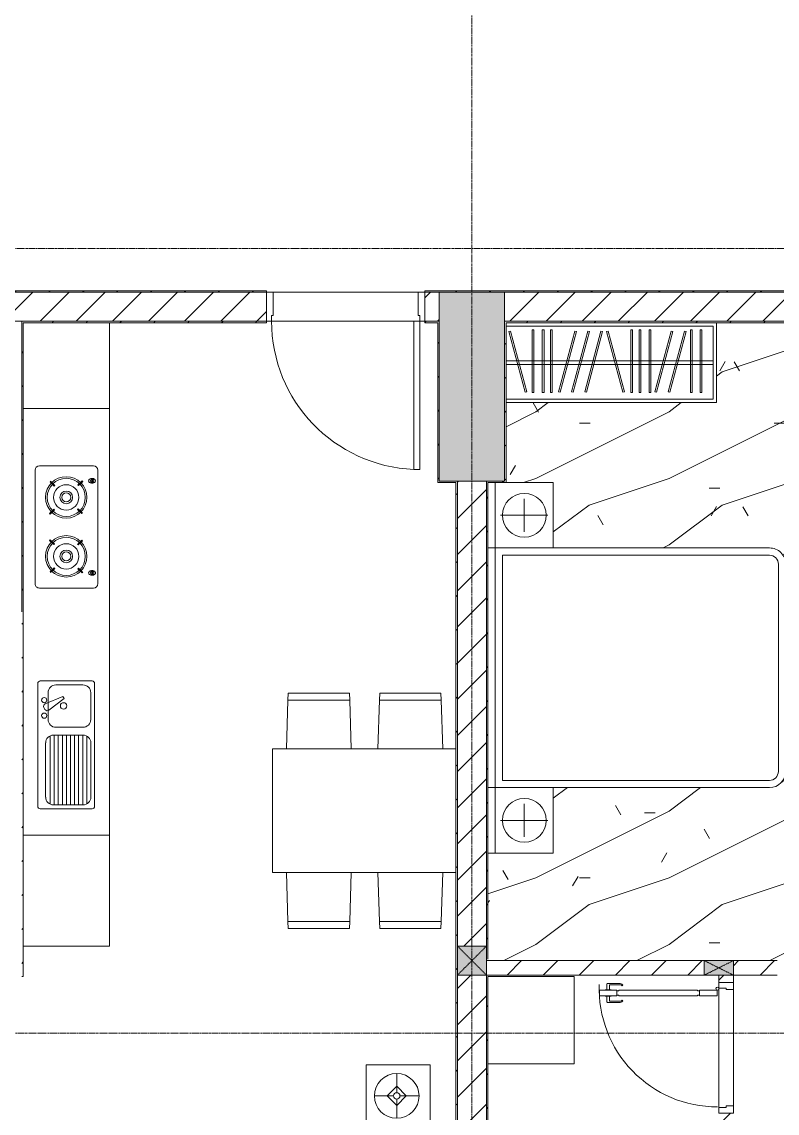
# Model space of a CAD drawing. Header units: millimetres. Extents: x 5357 to 259384, y -16348 to 109893.
# Drawn here: x 57853 to 63055, y 27887 to 35397 of the extents above; entities that cross this region are included whole.
import ezdxf

# ---------------------------------------------------------------- set-up
doc = ezdxf.new("R2010")
doc.units = ezdxf.units.MM
doc.linetypes.add('Dash', pattern=[6, 3, -3])
doc.linetypes.add('Grid Line', pattern=[22.225, 12.7, -3.175, 3.175, -3.175])
for name, color, linetype, lineweight in [('0-1', 7, 'Continuous', 5), ('A-DETL-GENF', 92, 'Continuous', 9), ('A-DETL-GENF-1', 53, 'Continuous', 9), ('A-DOOR', 31, 'Continuous', 9), ('A-DOOR-1', 254, 'Continuous', 9), ('A-DOOR-2', 53, 'Continuous', 9), ('A-DOOR-FRAM', 31, 'Continuous', 9), ('A-FLOR-1', 53, 'Continuous', 9), ('A-FLOR-PATT-1', 10, 'Continuous', 9), ('A-WALL', 113, 'Continuous', 9), ('A-WALL-1', 9, 'Continuous', 18), ('A-WALL-2', 53, 'Continuous', 9), ('A-WALL-3', 113, 'Continuous', 18), ('A-WALL-PATT', 111, 'Continuous', 9), ('A-WALL-PATT-1', 10, 'Continuous', 9), ('A-WALL-PATT-2', 53, 'Continuous', 9), ('G-IMPT-1', 254, 'Continuous', 9), ('I-FURN', 30, 'Continuous', 9), ('I-FURN-1', 254, 'Continuous', 9), ('I-WALL-1', 9, 'Continuous', 18), ('I-WALL-3', 2, 'Continuous', 18), ('S-COLS', 52, 'Continuous', 9), ('S-COLS-1', 253, 'Continuous', 5), ('S-COLS-2', 9, 'Continuous', 18), ('S-COLS-3', 53, 'Continuous', 9), ('S-COLS-4', 254, 'Continuous', 9), ('S-COLS-5', 52, 'Continuous', 18), ('S-COLS-6', 52, 'Dash', 9), ('S-COLS-HDLN', 52, 'Dash', 9), ('S-COLS-HDLN-1', 53, 'Dash', 9), ('S-GRID-1', 1, 'Grid Line', 9)]:
    doc.layers.add(name, color=color, linetype=linetype, lineweight=lineweight)
pattern_1 = [(45, (0, 0), (-124.4508, 124.4508), [])]
pattern_2 = [(45, (0, 0), (-116.67262, 116.67262), [])]

# ---------------------------------------------------------------- blocks, each defined once
blk = doc.blocks.new('NCV_TKTC_KET CAU_rvt-1-TKCS_MB CẢNH QUAN CÂY XANH')
at = {"layer": 'S-COLS-1'}
blk.add_hatch(color=256, dxfattribs=at).paths.add_polyline_path([(61037.1, 32236.9), (61177.6, 32236.9), (61177.6, 33536.9), (60727.6, 33536.9), (60727.6, 32236.9)])
at = {"layer": 'S-COLS-2'}
for p, q in [((61177.6, 33536.9), (60727.6, 33536.9)), ((60727.6, 33536.9), (60727.6, 32236.9)), ((61177.6, 32236.9), (61177.6, 33536.9)), ((60727.6, 32236.9), (61177.6, 32236.9))]:
    blk.add_line(p, q, dxfattribs=at)
blk = doc.blocks.new('GIUONG NGU-2TAB-1600x2000 - GIUONG NGU-2TAB-1600x2000-842839-TKCS_MB CẢNH QUAN CÂY XANH')
at = {"layer": 'I-FURN-1'}
for p, q in [((8.5, 0), (8.5, -50)), ((458.5, -50), (458.5, 0)), ((458.5, 0), (458.5, -50)), ((2108.2, -50), (2108.2, 0)), ((458.5, -50), (8.5, -50)), ((8.5, -50), (8.5, -450.3)), ((8.5, -50), (458.5, -50)), ((458.5, -50), (8.5, -50)), ((8.5, -50), (8.5, -450.3)), ((458.5, -450.3), (458.5, -50)), ((2108.2, -50), (458.5, -50)), ((458.5, -50), (458.5, -1938.9)), ((458.5, -50), (2108.2, -50)), ((458.5, -1938.9), (458.5, -50)), ((458.5, -450.3), (458.5, -50)), ((458.5, -50), (2108.2, -50)), ((2108.2, 0), (2108.2, -50)), ((2558.2, -50), (2108.2, -50)), ((2108.2, -50), (2108.2, -450.3)), ((2108.2, -1938.9), (2108.2, -50)), ((2108.2, -50), (2558.2, -50)), ((2108.2, -50), (2558.2, -50)), ((2108.2, -450.3), (2108.2, -50)), ((2108.2, -50), (2108.2, -1938.9)), ((2558.2, -50), (2558.2, 0)), ((2558.2, -450.3), (2558.2, -50)), ((2558.2, -50), (2558.2, -450.3)), ((233.5, -86.8), (233.5, -413.5)), ((508.5, -100), (2058.2, -100)), ((508.5, -1938.9), (508.5, -100)), ((2058.2, -100), (2058.2, -1938.9)), ((2333.2, -86.8), (2333.2, -413.5)), ((120.2, -250.2), (346.8, -250.2)), ((2446.5, -250.2), (2219.8, -250.2)), ((8.5, -450.3), (458.5, -450.3)), ((8.5, -450.3), (458.5, -450.3)), ((2108.2, -450.3), (2558.2, -450.3)), ((2558.2, -450.3), (2108.2, -450.3)), ((1997.1, -2000), (569.6, -2000)), ((569.6, -2050), (1997.1, -2050)), ((1997.1, -2050), (569.6, -2050))]:
    blk.add_line(p, q, dxfattribs=at)
for centre in [(233.5, -250.2), (2333.2, -250.2)]:
    blk.add_circle(centre, 150.7, dxfattribs=at)
for centre, radius, start, end in [((569.6, -1938.9), 111.1, 180, 270), ((569.6, -1938.9), 111.1, 180, 270), ((569.6, -1938.9), 61.1, 180, 270), ((1997.1, -1938.9), 111.1, 270, 360), ((1997.1, -1938.9), 61.1, 270, 0), ((1997.1, -1938.9), 111.1, 270, 0)]:
    blk.add_arc(centre, radius, start, end, dxfattribs=at)
blk = doc.blocks.new('TU QUAN AO-SUITE ROOM_3 - TU QUAN AO-SUITE ROOM_3-V6-TKCS_MB CẢNH QUAN CÂY XANH')
at = {"layer": 'I-FURN-1'}
for p, q in [((-550, -50), (-550, -1500)), ((-550, -1500), (-550, -50)), ((-550, -50), (-550, -576)), ((-526, -1476), (-526, -50)), ((-526, -50), (-526, -600)), ((-478.3, -181.1), (-61.3, -69.4)), ((-287, -50), (-287, -576)), ((-263, -50), (-263, -576)), ((-61.3, -69.4), (-58.2, -80.9)), ((-24, -49.8), (-24, -1476)), ((-58.2, -80.9), (-475.2, -192.7)), ((-475.2, -192.7), (-478.3, -181.1)), ((-480.1, -229.7), (-50.1, -229.7)), ((-480.1, -241.7), (-480.1, -229.7)), ((-50.1, -241.7), (-480.1, -241.7)), ((-480.1, -299.2), (-50.1, -299.2)), ((-480.1, -311.2), (-480.1, -299.2)), ((-50.1, -229.7), (-50.1, -241.7)), ((-50.1, -299.2), (-50.1, -311.2)), ((-50.1, -311.2), (-480.1, -311.2)), ((-480.1, -356.4), (-50.1, -356.4)), ((-480.1, -368.4), (-480.1, -356.4)), ((-50.1, -368.4), (-480.1, -368.4)), ((-50.1, -356.4), (-50.1, -368.4)), ((-475.2, -411.5), (-478.3, -423.1)), ((-478.3, -423.1), (-61.3, -534.9)), ((-58.2, -523.3), (-475.2, -411.5)), ((-475.2, -500.3), (-478.3, -511.9)), ((-478.3, -511.9), (-61.3, -623.6)), ((-58.2, -612.1), (-475.2, -500.3)), ((-61.3, -534.9), (-58.2, -523.3)), ((-526, -1476), (-526, -600)), ((-475.2, -591.5), (-478.3, -603.1)), ((-58.2, -703.3), (-475.2, -591.5)), ((-287, -576), (-287, -1476)), ((-263, -576), (-263, -1476)), ((-478.3, -603.1), (-61.3, -714.9)), ((-61.3, -623.6), (-58.2, -612.1)), ((-478.3, -853.9), (-61.3, -742.1)), ((-61.3, -714.9), (-58.2, -703.3)), ((-61.3, -742.1), (-58.2, -753.7)), ((-58.2, -753.7), (-475.2, -865.5)), ((-475.2, -865.5), (-478.3, -853.9)), ((-480.1, -908.6), (-480.1, -920.6)), ((-480.1, -908.6), (-480.1, -920.6)), ((-50.1, -908.6), (-480.1, -908.6)), ((-480.1, -920.6), (-50.1, -920.6)), ((-480.1, -965.8), (-480.1, -977.8)), ((-480.1, -965.8), (-480.1, -977.8)), ((-50.1, -965.8), (-480.1, -965.8)), ((-50.1, -920.6), (-50.1, -908.6)), ((-50.1, -977.8), (-50.1, -965.8)), ((-480.1, -977.8), (-50.1, -977.8)), ((-480.1, -1035.3), (-480.1, -1047.3)), ((-480.1, -1035.3), (-480.1, -1047.3)), ((-50.1, -1035.3), (-480.1, -1035.3)), ((-480.1, -1047.3), (-50.1, -1047.3)), ((-50.1, -1047.3), (-50.1, -1035.3)), ((-475.2, -1075.3), (-478.3, -1086.9)), ((-478.3, -1086.9), (-61.3, -1198.6)), ((-58.2, -1187.1), (-475.2, -1075.3)), ((-475.2, -1166.5), (-478.3, -1178.1)), ((-478.3, -1178.1), (-61.3, -1289.9)), ((-58.2, -1278.3), (-475.2, -1166.5)), ((-61.3, -1198.6), (-58.2, -1187.1)), ((-480.1, -1320.5), (-480.1, -1332.5)), ((-480.1, -1320.5), (-480.1, -1332.5)), ((-50.1, -1320.5), (-480.1, -1320.5)), ((-480.1, -1332.5), (-50.1, -1332.5)), ((-61.3, -1289.9), (-58.2, -1278.3)), ((-50.1, -1332.5), (-50.1, -1320.5)), ((-480.1, -1386.9), (-480.1, -1398.9)), ((-480.1, -1386.9), (-480.1, -1398.9)), ((-50.1, -1386.9), (-480.1, -1386.9)), ((-480.1, -1398.9), (-50.1, -1398.9)), ((-50.1, -1398.9), (-50.1, -1386.9)), ((-550, -1500), (0, -1500)), ((0, -1500), (-550, -1500)), ((-24, -1476), (-526, -1476))]:
    blk.add_line(p, q, dxfattribs=at)
blk = doc.blocks.new('MAY GIAT - MAY GIAT_dwg-348053-TKCS_MB CẢNH QUAN CÂY XANH')
at = {"layer": 'G-IMPT-1', "flags": 128}
blk.add_lwpolyline([(5, 596.6), (5, 2.3), (605, 2.3), (605, 596.6)], dxfattribs=at)
blk = doc.blocks.new('MAY GIAT - MAY GIAT-348233-TKCS_MB CẢNH QUAN CÂY XANH')
at = {"layer": 'I-FURN-1'}
for p, q in [((5, 596.6), (5, 2.3)), ((605, 2.3), (605, 596.6)), ((5, 2.3), (605, 2.3))]:
    blk.add_line(p, q, dxfattribs=at)
blk.add_blockref('MAY GIAT - MAY GIAT_dwg-348053-TKCS_MB CẢNH QUAN CÂY XANH', (0, 0))
blk = doc.blocks.new('HE BEP A - HE BEP A-348232-TKCS_MB CẢNH QUAN CÂY XANH')
at = {"layer": 'I-FURN'}
for p, q in [((3.5, 605.3), (3.5, 11)), ((765.9, 11), (765.9, 605.3)), ((765.9, 11), (765.9, 605.3)), ((3703.5, 605.3), (3703.5, 11)), ((948.4, 131.7), (948.4, 487.8)), ((965.9, 505.3), (1810.5, 505.3)), ((1401.8, 451.1), (1028.4, 451.1)), ((1644.6, 463.3), (1632.2, 456.1)), ((1670.1, 454.1), (1721.6, 333.3)), ((1828, 487.8), (1828, 131.7)), ((2467.5, 494.2), (2467.5, 122.2)), ((3279.1, 524.2), (2497.5, 524.2)), ((3309.1, 494.2), (3309.1, 122.2)), ((975, 397.7), (975, 193.3)), ((975, 391.9), (1455.1, 391.9)), ((979.9, 419.9), (1450.3, 419.9)), ((1455.1, 193.3), (1455.1, 397.7)), ((1509.1, 380.9), (1509.1, 194.2)), ((1747.9, 434.2), (1562.5, 434.2)), ((1706.2, 324.4), (1627.3, 429.4)), ((1801.3, 194.2), (1801.3, 380.9)), ((2578, 421.2), (2573.6, 416.8)), ((2573.6, 416.8), (2602.8, 387.7)), ((2607.1, 392.1), (2578, 421.2)), ((2602.8, 387.7), (2607.1, 392.1)), ((2795.6, 424), (2766.5, 394.9)), ((2766.5, 394.9), (2770.8, 390.5)), ((2770.8, 390.5), (2800, 419.6)), ((2800, 419.6), (2795.6, 424)), ((2976.7, 419.6), (2981.1, 424)), ((3005.8, 390.5), (2976.7, 419.6)), ((2981.1, 424), (3010.2, 394.9)), ((3010.2, 394.9), (3005.8, 390.5)), ((3169.5, 392.1), (3198.6, 421.2)), ((3173.9, 387.7), (3169.5, 392.1)), ((3203, 416.8), (3173.9, 387.7)), ((3198.6, 421.2), (3203, 416.8)), ((975, 363.9), (1455.1, 363.9)), ((975, 335.9), (1455.1, 335.9)), ((975, 307.9), (1455.1, 307.9)), ((1721.6, 333.3), (1706.2, 324.4)), ((975, 279.9), (1455.1, 279.9)), ((975, 251.9), (1455.1, 251.9)), ((2570.9, 199.3), (2600, 228.4)), ((2600, 228.4), (2604.4, 224)), ((2763.7, 226.8), (2768.1, 231.2)), ((2792.8, 197.7), (2763.7, 226.8)), ((2768.1, 231.2), (2797.2, 202)), ((3008.5, 231.2), (2979.4, 202)), ((2983.8, 197.7), (3012.9, 226.8)), ((3012.9, 226.8), (3008.5, 231.2)), ((3176.6, 228.4), (3172.2, 224)), ((3205.8, 199.3), (3176.6, 228.4)), ((975, 223.9), (1455.1, 223.9)), ((975, 195.9), (1455.1, 195.9)), ((981.5, 167.9), (1448.7, 167.9)), ((2575.3, 194.9), (2570.9, 199.3)), ((2604.4, 224), (2575.3, 194.9)), ((2797.2, 202), (2792.8, 197.7)), ((2979.4, 202), (2983.8, 197.7)), ((3172.2, 224), (3201.4, 194.9)), ((3201.4, 194.9), (3205.8, 199.3)), ((1810.5, 114.2), (965.9, 114.2)), ((1028.4, 139.9), (1401.8, 139.9)), ((1562.5, 140.8), (1747.9, 140.8)), ((3279.1, 92.2), (2497.5, 92.2)), ((2555.1, 133.3), (2555.1, 129.3)), ((2587.6, 133.3), (2555.1, 133.3)), ((2555.1, 129.3), (2587.6, 129.3)), ((2587.6, 129.3), (2587.6, 133.3)), ((3189, 129.3), (3189, 133.3)), ((3189, 133.3), (3221.5, 133.3)), ((3221.5, 129.3), (3189, 129.3)), ((3221.5, 133.3), (3221.5, 129.3)), ((3.5, 11), (765.9, 11)), ((4293.5, 11), (765.9, 11))]:
    blk.add_line(p, q, dxfattribs=at)
for centre, radius in [((1589.4, 460.9), 17.8), ((1696.1, 460.9), 17.8), ((2685.4, 309.4), 142.6), ((3091.2, 309.4), 142.6), ((2685.4, 309.4), 131.3), ((2685.4, 309.4), 87.2), ((3091.2, 309.4), 131.3), ((3091.2, 309.4), 87.2), ((1656.3, 327.5), 22.2), ((2685.4, 309.4), 43.6), ((2685.4, 309.4), 30.9), ((3091.2, 309.4), 43.6), ((3091.2, 309.4), 30.9)]:
    blk.add_circle(centre, radius, dxfattribs=at)
for centre, radius, start, end in [((965.9, 487.8), 17.5, 90, 180), ((1028.4, 397.7), 53.3, 90, 180), ((1401.8, 397.7), 53.3, 360, 90), ((1641, 440.7), 17.8, 119.9521, 219.46175), ((1653.4, 447.9), 17.8, 20.53791, 119.9521), ((1810.5, 487.8), 17.5, 0, 90), ((2497.5, 494.2), 30, 90, 180), ((3279.1, 494.2), 30, 360, 90), ((1562.5, 380.9), 53.3, 90, 180), ((1747.9, 380.9), 53.3, 360, 90), ((1028.4, 193.3), 53.3, 180, 270), ((1401.8, 193.3), 53.3, 270, 360), ((1562.5, 194.2), 53.3, 180, 270), ((1747.9, 194.2), 53.3, 270, 360), ((2574.8, 137.9), 18.1, 120.79762, 145.20397), ((2571.4, 143.6), 11.5, 90, 120.79762), ((2571.4, 143.6), 11.5, 59.20238, 90), ((2568, 137.9), 18.1, 34.79603, 59.20238), ((3208.7, 137.9), 18.1, 120.79762, 145.20397), ((3205.3, 143.6), 11.5, 90, 120.79762), ((3205.3, 143.6), 11.5, 59.20238, 90), ((3201.9, 137.9), 18.1, 34.79603, 59.20238), ((965.9, 131.7), 17.5, 180, 270), ((1810.5, 131.7), 17.5, 270, 360), ((2497.5, 122.2), 30, 180, 270), ((2588.6, 131.7), 33.5, 163.94189, 180), ((2588.6, 131.7), 33.5, 180, 196.05811), ((2580.1, 134.1), 24.7, 145.20397, 163.94189), ((2580.1, 129.2), 24.7, 196.05811, 214.79603), ((2571.3, 131.3), 11.6, 9.9102, 170.0898), ((2571.3, 131.3), 11.6, 189.71775, 350.28225), ((2574.8, 125.5), 18.1, 214.79603, 239.20238), ((2571.4, 119.8), 11.5, 239.20238, 270), ((2571.4, 119.8), 11.5, 270, 300.79762), ((2568, 125.5), 18.1, 300.79762, 325.20397), ((2562.6, 134.1), 24.7, 16.05811, 34.79603), ((2562.6, 129.2), 24.7, 325.20397, 343.94189), ((2554.1, 131.7), 33.5, 0, 16.05811), ((2554.1, 131.7), 33.5, 343.94189, 0), ((3222.5, 131.7), 33.5, 163.94189, 180), ((3222.5, 131.7), 33.5, 180, 196.05811), ((3214, 134.1), 24.7, 145.20397, 163.94189), ((3214, 129.2), 24.7, 196.05811, 214.79603), ((3208.7, 125.5), 18.1, 214.79603, 239.20238), ((3205.3, 131.3), 11.6, 9.9102, 170.0898), ((3205.3, 131.3), 11.6, 189.71775, 350.28225), ((3205.3, 119.8), 11.5, 239.20238, 270), ((3205.3, 119.8), 11.5, 270, 300.79762), ((3201.9, 125.5), 18.1, 300.79762, 325.20397), ((3196.5, 134.1), 24.7, 16.05811, 34.79603), ((3196.5, 129.2), 24.7, 325.20397, 343.94189), ((3188, 131.7), 33.5, 0, 16.05811), ((3188, 131.7), 33.5, 343.94189, 0), ((3279.1, 122.2), 30, 270, 360)]:
    blk.add_arc(centre, radius, start, end, dxfattribs=at)
at = {"layer": 'I-FURN-1'}
for p, q in [((3.5, 605.3), (3.5, 11)), ((3.5, 11), (4293.5, 11))]:
    blk.add_line(p, q, dxfattribs=at)
blk = doc.blocks.new('RES_BAN AN 1 - RES_BAN AN 1-V8-TKCS_MB CẢNH QUAN CÂY XANH')
at = {"layer": 'I-FURN-1'}
for p, q in [((-425, 1275), (425, 1275)), ((-425, 11.8), (-425, 1275)), ((425, 1275), (425, 11.8)), ((-761.9, 1168.8), (-809.6, 1167.2)), ((-809.6, 1167.2), (-809.6, 745.3)), ((-425, 1180), (-761.9, 1168.8)), ((-761.9, 1168.8), (-761.9, 743.8)), ((-761.9, 743.8), (-761.9, 1168.8)), ((-425, 732.5), (-425, 1180)), ((425, 1180), (761.9, 1168.8)), ((425, 732.5), (425, 1180)), ((761.9, 1168.8), (761.9, 743.8)), ((761.9, 1168.8), (761.9, 743.8)), ((809.6, 1167.2), (761.9, 1168.8)), ((809.6, 745.3), (809.6, 1167.2)), ((-809.6, 745.3), (-761.9, 743.8)), ((-761.9, 743.8), (-425, 732.5)), ((761.9, 743.8), (425, 732.5)), ((761.9, 743.8), (809.6, 745.3)), ((-809.6, 536.9), (-761.9, 538.5)), ((-809.6, 115.1), (-809.6, 536.9)), ((-425, 549.7), (-761.9, 538.5)), ((-761.9, 538.5), (-761.9, 113.5)), ((-761.9, 538.5), (-761.9, 113.5)), ((-425, 102.3), (-425, 549.7)), ((425, 549.7), (761.9, 538.5)), ((425, 102.3), (425, 549.7)), ((761.9, 538.5), (761.9, 113.5)), ((761.9, 538.5), (809.6, 536.9)), ((761.9, 113.5), (761.9, 538.5)), ((809.6, 536.9), (809.6, 115.1)), ((-761.9, 113.5), (-809.6, 115.1)), ((-761.9, 113.5), (-425, 102.3)), ((761.9, 113.5), (425, 102.3)), ((809.6, 115.1), (761.9, 113.5))]:
    blk.add_line(p, q, dxfattribs=at)
blk = doc.blocks.new('LOBBY_SOFA_1 - LOBBY_SOFA_1-V9-TKCS_MB CẢNH QUAN CÂY XANH')
at = {"layer": 'I-FURN'}
for p, q in [((-2556, -14.9), (-2556, -660)), ((-2457, -66), (-2457, -660)), ((-807, -66), (-2457, -66)), ((-807, -660), (-807, -66)), ((-708, -660), (-708, -14.9)), ((-807, -143), (-2457, -143)), ((-1907, -143), (-1907, -660)), ((-1357, -143), (-1357, -660)), ((-3128.2, -193.5), (-2688.2, -193.5)), ((-3128.2, -633.5), (-3128.2, -193.5)), ((-2688.2, -193.5), (-2688.2, -633.5)), ((-575.9, -193.5), (-575.9, -633.5)), ((-135.9, -193.5), (-575.9, -193.5)), ((-135.9, -633.5), (-135.9, -193.5)), ((-2915.4, -269), (-2915.4, -401)), ((-348.6, -269), (-348.6, -401)), ((-2915.4, -357), (-2981.4, -423)), ((-2849.4, -423), (-2915.4, -357)), ((-414.6, -423), (-348.6, -357)), ((-348.6, -357), (-282.6, -423)), ((-2937.4, -423), (-3069.4, -423)), ((-2981.4, -423), (-2915.4, -489)), ((-2915.4, -489), (-2849.4, -423)), ((-2915.4, -445), (-2915.4, -577)), ((-2893.4, -423), (-2761.4, -423)), ((-370.6, -423), (-502.6, -423)), ((-348.6, -489), (-414.6, -423)), ((-282.6, -423), (-348.6, -489)), ((-348.6, -445), (-348.6, -577)), ((-326.6, -423), (-194.6, -423)), ((-2688.2, -633.5), (-3128.2, -633.5)), ((-2556, -660), (-708, -660)), ((-575.9, -633.5), (-135.9, -633.5)), ((-1160.3, -1020.5), (-2128.3, -1020.5)), ((-2172.3, -1064.5), (-2172.3, -1504.5)), ((-1116.3, -1504.5), (-1116.3, -1064.5)), ((-2128.3, -1548.5), (-1160.3, -1548.5))]:
    blk.add_line(p, q, dxfattribs=at)
for centre, radius in [((-2915.4, -423), 154), ((-348.6, -423), 154), ((-2915.4, -423), 22), ((-348.6, -423), 22)]:
    blk.add_circle(centre, radius, dxfattribs=at)
for centre, start, end in [((-2128.3, -1064.5), 90, 180), ((-1160.3, -1064.5), 0, 90), ((-2128.3, -1504.5), 180, 270), ((-1160.3, -1504.5), 270, 0)]:
    blk.add_arc(centre, 44, start, end, dxfattribs=at)
at = {"layer": 'I-FURN-1'}
for p, q in [((-2556, -14.9), (-2556, -660)), ((-708, -660), (-708, -14.9)), ((-2688.2, -193.5), (-3128.2, -193.5)), ((-3128.2, -193.5), (-3128.2, -633.5)), ((-2688.2, -633.5), (-2688.2, -193.5)), ((-135.9, -193.5), (-575.9, -193.5)), ((-575.9, -193.5), (-575.9, -633.5)), ((-135.9, -633.5), (-135.9, -193.5)), ((-3128.2, -633.5), (-2688.2, -633.5)), ((-2556, -660), (-708, -660)), ((-575.9, -633.5), (-135.9, -633.5)), ((-1160.3, -1020.5), (-2128.3, -1020.5)), ((-2172.3, -1064.5), (-2172.3, -1504.5)), ((-1116.3, -1504.5), (-1116.3, -1064.5)), ((-2128.3, -1548.5), (-1160.3, -1548.5))]:
    blk.add_line(p, q, dxfattribs=at)
for centre, start, end in [((-2128.3, -1064.5), 90, 180), ((-1160.3, -1064.5), 0, 90), ((-2128.3, -1504.5), 180, 270), ((-1160.3, -1504.5), 270, 0)]:
    blk.add_arc(centre, 44, start, end, dxfattribs=at)
blk = doc.blocks.new('G1_SOF - BO TRU - 100x200-V58-TKCS_MB CẢNH QUAN CÂY XANH')
at = {"layer": 'S-COLS-3'}
blk.add_hatch(color=256, dxfattribs=at).paths.add_polyline_path([(50, -100), (50, 100), (-50, 100), (-50, -100)])
at = {"layer": 'S-COLS-2'}
for p, q in [((50, 100), (-50, 100)), ((-50, 100), (-50, -100)), ((50, -100), (50, 100)), ((-50, -100), (50, -100))]:
    blk.add_line(p, q, dxfattribs=at)
at = {"layer": 'S-COLS-HDLN-1'}
for p, q in [((50, 100), (-50, -100)), ((-50, 100), (50, -100))]:
    blk.add_line(p, q, dxfattribs=at)
blk = doc.blocks.new('DOOR_CW_01 CANH MO-PANEL KINH - DIG_01-900x2200-CỬA NHÔM KÍNH-400860-TKCS_MB CẢNH QUAN CÂY XANH')
at = {"layer": 'A-DETL-GENF-1'}
for p, q in [((-397, -182), (-397, -62)), ((-397, -62), (-357, -62)), ((-357, -62), (-357, -182)), ((-357, -182), (-397, -182)), ((-397, -196), (-391, -196)), ((-397, -738), (-397, -196)), ((-391, -196), (-391, -182)), ((-391, -182), (-363, -182)), ((-363, -182), (-363, -196)), ((-357, -196), (-363, -196)), ((-357, -196), (-357, -738)), ((-442, -737), (-442, -816.5)), ((-434, -799.5), (-434, -737)), ((-433.9, -711.2), (-427.3, -715.8)), ((-397, -738), (-391, -738)), ((-391, -752), (-391, -738)), ((-357, -738), (-363, -738)), ((-363, -738), (-363, -752)), ((-320.1, -711.2), (-326.7, -715.8)), ((-320, -799.5), (-320, -737)), ((-312, -737), (-312, -816.5)), ((-399, -820.5), (-438, -820.5)), ((-399, -803.5), (-430, -803.5)), ((-399, -792.2), (-399, -831.8)), ((-397, -792.2), (-399, -792.2)), ((-357, -752), (-397, -752)), ((-397, -752), (-397, -872)), ((-397, -792.2), (-397, -831.8)), ((-363, -752), (-391, -752)), ((-357, -872), (-357, -752)), ((-357, -792.2), (-357, -831.8)), ((-357, -792.2), (-355, -792.2)), ((-355, -792.2), (-355, -831.8)), ((-355, -803.5), (-324, -803.5)), ((-355, -820.5), (-316, -820.5)), ((-399, -831.8), (-397, -831.8)), ((-397, -872), (-357, -872)), ((-355, -831.8), (-357, -831.8))]:
    blk.add_line(p, q, dxfattribs=at)
blk.add_circle((-407, -60), 10, dxfattribs=at)
for centre, radius, start, end in [((-407, -60), 814, 268, 0), ((-397, -737), 45, 145, 180), ((-397, -737), 37, 145, 180), ((-357, -737), 37, 0, 35), ((-357, -737), 45, 360, 35), ((-438, -816.5), 4, 180, 270), ((-430, -799.5), 4, 180, 270), ((-324, -799.5), 4, 270, 0), ((-316, -816.5), 4, 270, 0)]:
    blk.add_arc(centre, radius, start, end, dxfattribs=at)
at = {"layer": 'A-DOOR-2'}
for p, q in [((-450, -50), (-450, 50)), ((-450, 50), (-400, 50)), ((-400, 50), (-400, 0)), ((400, 0), (400, 50)), ((400, 50), (450, 50)), ((450, 50), (450, -50)), ((-410, -50), (-450, -50)), ((-410, 0), (-410, -50)), ((-400, 0), (-410, 0)), ((-407, -50), (-382, -50)), ((410, 0), (400, 0)), ((410, -50), (410, 0)), ((450, -50), (410, -50))]:
    blk.add_line(p, q, dxfattribs=at)
blk = doc.blocks.new('NCV_TKTC_TANG 1_rvt-1-TKCS_MB CẢNH QUAN CÂY XANH')
at = {"layer": 'A-FLOR-PATT-1'}
h = blk.add_hatch(dxfattribs=at)
h.set_pattern_fill('FP_5', color=256, style=0, pattern_type=2)
h.set_pattern_definition([(0, (0, 0), (1788.16, 447.04), [73.762, -1267.358, 73.762, -1267.358, -7152.64]), (0, (0, 0), (1788.16, 447.04), [-2682.24, 73.762, -2608.478, 73.762, -1267.358, -3129.28]), (0, (0, 0), (1788.16, 447.04), [-6705.6, 73.762, -820.318, 73.762, -2161.438]), (120, (670.56, 223.5), (-1281.228, 1325.072), [73.762, -1267.358, 73.762, -8419.998]), (120, (670.56, 223.5), (-1281.228, 1325.072), [-1414.882, -1267.358, 73.762, -2608.478, -4470.4]), (120, (670.56, 223.5), (-1281.228, 1325.072), [-5364.48, 73.762, -1267.358, 73.762, -3055.518]), (120, (670.56, 223.5), (-1281.228, 1325.072), [-6779.362, -820.318, 73.762, -2161.438]), (240, (894.1, 1117.6), (-506.932, -1772.112), [73.762, -1267.358, 73.762, -8419.998]), (240, (894.1, 1117.6), (-506.932, -1772.112), [-1414.882, -1267.358, 73.762, -2608.478, -4470.4]), (240, (894.1, 1117.6), (-506.932, -1772.112), [-5364.48, 73.762, -1267.358, 73.762, -3055.518]), (240, (894.1, 1117.6), (-506.932, -1772.112), [-6779.362, -820.318, 73.762, -2161.438])])
h.paths.add_polyline_path([(61062.6, 28936.9), (64042.6, 28936.9), (64042.6, 32436.9), (64052.6, 32436.9), (64052.6, 33236.9), (64042.6, 33236.9), (64042.6, 33326.9), (62637.6, 33326.9), (62637.6, 32776.9), (61187.6, 32776.9), (61186.3, 32226.9), (61512.9, 32226.8), (61512.9, 31776.8), (63001.5, 31776.8), (63030.2, 31773), (63057, 31761.9), (63080, 31744.2), (63097.7, 31721.2), (63108.8, 31694.4), (63112.6, 31665.7), (63112.6, 30238.2), (63108.8, 30209.5), (63097.7, 30182.7), (63080, 30159.7), (63057, 30142), (63030.2, 30130.9), (63001.5, 30127.1), (61512.9, 30127.1), (61512.9, 29677.1), (61062.6, 29677.1), (61062.6, 28946.9)])
h = blk.add_hatch(dxfattribs=at)
h.set_pattern_fill('FP_4', color=256, style=0, pattern_type=2)
h.set_pattern_definition([(216.87, (366.52, 916.3), (2748.89673, 1832.6049), [458.15, -4123.35]), (206.565, (916.3, 641.4), (-916.3012, -916.2996), [1024.455, -1024.455]), (198.435, (916.3, 183.26), (-1832.5985, -916.302), [579.52, -2318.076])])
h.paths.add_polyline_path([(61062.6, 28936.9), (64042.6, 28936.9), (64042.6, 32436.9), (64052.6, 32436.9), (64052.6, 33236.9), (64042.6, 33236.9), (64042.6, 33326.9), (62637.6, 33326.9), (62637.6, 32776.9), (61187.6, 32776.9), (61186.3, 32226.9), (61512.9, 32226.8), (61512.9, 31776.8), (63001.5, 31776.8), (63030.2, 31773), (63057, 31761.9), (63080, 31744.2), (63097.7, 31721.2), (63108.8, 31694.4), (63112.6, 31665.7), (63112.6, 30238.2), (63108.8, 30209.5), (63097.7, 30182.7), (63080, 30159.7), (63057, 30142), (63030.2, 30130.9), (63001.5, 30127.1), (61512.9, 30127.1), (61512.9, 29677.1), (61062.6, 29677.1), (61062.6, 28946.9)])
at = {"layer": 'A-WALL-PATT-1'}
h = blk.add_hatch(dxfattribs=at)
h.set_pattern_fill('FP_2', color=256, style=0, pattern_type=2)
h.set_pattern_definition(pattern_1)
h.paths.add_polyline_path([(65852.6, 28836.9), (65852.6, 28936.9), (65054.2, 28936.9), (65054.2, 28836.9)])
h.paths.add_polyline_path([(64254.2, 28836.9), (64254.2, 28936.9), (63954.6, 28936.9), (63954.6, 28836.9)])
h.paths.add_polyline_path([(61062.6, 28836.9), (62552.6, 28836.9), (62552.6, 28936.9), (61052.6, 28936.9), (61052.6, 28836.9)])
h.paths.add_polyline_path([(63054.6, 28836.9), (63054.6, 28936.9), (62752.6, 28936.9), (62752.6, 28836.9)])
h = blk.add_hatch(dxfattribs=at)
h.set_pattern_fill('FP_2', color=256, style=0, pattern_type=2)
h.set_pattern_definition(pattern_1)
h.paths.add_polyline_path([(62752.6, 27836.9), (62752.6, 27886.9), (62652.6, 27886.9), (62652.6, 27836.9), (62702.6, 27836.9)])
h.paths.add_polyline_path([(62702.6, 28786.9), (62752.6, 28786.9), (62752.6, 28836.9), (62652.6, 28836.9), (62652.6, 28786.9)])
at = {"layer": 'A-WALL-PATT-2'}
h = blk.add_hatch(dxfattribs=at)
h.set_pattern_fill('FP_10', color=256, style=0, pattern_type=2)
h.set_pattern_definition(pattern_2)
h.paths.add_polyline_path([(59537.6, 33326.9), (59537.6, 33336.9), (57852.6, 33336.9), (57852.6, 33326.9), (59528.8, 33326.9)])
h.paths.add_polyline_path([(60727.6, 33326.9), (60727.6, 33336.9), (60627.6, 33336.9), (60627.6, 33326.9), (60717.6, 33326.9)])
h = blk.add_hatch(dxfattribs=at)
h.set_pattern_fill('FP_10', color=256, style=0, pattern_type=2)
h.set_pattern_definition(pattern_2)
h.paths.add_polyline_path([(57852.6, 28826.9), (57862.6, 28826.9), (57862.6, 33326.9), (57852.6, 33326.9), (57852.6, 28836.9)])
h = blk.add_hatch(dxfattribs=at)
h.set_pattern_fill('FP_10', color=256, style=0, pattern_type=2)
h.set_pattern_definition(pattern_2)
h.paths.add_polyline_path([(60717.6, 32236.9), (60727.6, 32236.9), (60727.6, 33326.9), (60717.6, 33326.9), (60717.6, 32965.9)])
h = blk.add_hatch(dxfattribs=at)
h.set_pattern_fill('FP_10', color=256, style=0, pattern_type=2)
h.set_pattern_definition(pattern_2)
h.paths.add_polyline_path([(61177.6, 33326.9), (64042.6, 33326.9), (64042.6, 33336.9), (61177.6, 33336.9)])
h = blk.add_hatch(dxfattribs=at)
h.set_pattern_fill('FP_10', color=256, style=0, pattern_type=2)
h.set_pattern_definition(pattern_2)
h.paths.add_polyline_path([(61187.6, 32226.9), (61187.6, 33326.9), (61177.6, 33326.9), (61177.6, 32226.9)])
h = blk.add_hatch(dxfattribs=at)
h.set_pattern_fill('FP_10', color=256, style=0, pattern_type=2)
h.set_pattern_definition(pattern_2)
h.paths.add_polyline_path([(60852.6, 25546.9), (60852.6, 32236.9), (60842.6, 32236.9), (60842.6, 25546.9)])
h = blk.add_hatch(dxfattribs=at)
h.set_pattern_fill('FP_10', color=256, style=0, pattern_type=2)
h.set_pattern_definition(pattern_2)
h.paths.add_polyline_path([(61052.6, 28936.9), (61062.6, 28936.9), (61062.6, 32236.9), (61052.6, 32236.9), (61052.6, 29020.9)])
h = blk.add_hatch(dxfattribs=at)
h.set_pattern_fill('FP_10', color=256, style=0, pattern_type=2)
h.set_pattern_definition(pattern_2)
h.paths.add_polyline_path([(61062.6, 32226.9), (61177.6, 32226.9), (61177.6, 32236.9), (61062.6, 32236.9)])
h = blk.add_hatch(dxfattribs=at)
h.set_pattern_fill('FP_10', color=256, style=0, pattern_type=2)
h.set_pattern_definition(pattern_2)
h.paths.add_polyline_path([(61052.6, 25536.9), (61062.6, 25536.9), (61062.6, 28836.9), (61052.6, 28836.9), (61052.6, 27048.4)])
at = {"layer": 'A-FLOR-1'}
for p, q in [((60582.6, 33536.9), (59582.6, 33536.9)), ((60592.6, 33336.9), (59572.6, 33336.9)), ((59572.6, 33336.9), (60592.6, 33336.9)), ((62752.6, 28736.9), (62752.6, 27936.9))]:
    blk.add_line(p, q, dxfattribs=at)
at = {"layer": 'A-WALL-1'}
for p, q in [((61062.6, 28936.9), (61052.6, 28936.9)), ((61052.6, 28936.9), (61052.6, 28836.9)), ((61052.6, 28836.9), (61062.6, 28836.9)), ((62652.6, 28836.9), (62652.6, 28826.9)), ((62752.6, 28826.9), (62752.6, 28836.9))]:
    blk.add_line(p, q, dxfattribs=at)
at = {"layer": 'A-WALL-2'}
for p, q in [((62552.6, 28936.9), (61062.6, 28936.9)), ((63054.6, 28936.9), (62752.6, 28936.9)), ((61062.6, 28836.9), (62552.6, 28836.9)), ((62652.6, 28826.9), (62652.6, 28786.9)), ((62752.6, 28836.9), (63054.6, 28836.9)), ((62752.6, 28786.9), (62752.6, 28826.9)), ((62652.6, 27926.9), (62652.6, 28746.9)), ((62752.6, 28736.9), (62752.6, 27936.9))]:
    blk.add_line(p, q, dxfattribs=at)
at = {"layer": 'I-WALL-1'}
for p, q in [((59537.6, 33336.9), (57852.6, 33336.9)), ((57852.6, 33336.9), (57852.6, 33326.9)), ((57852.6, 33326.9), (57852.6, 31336.9)), ((57862.6, 33326.9), (59537.6, 33326.9)), ((57862.6, 28826.9), (57862.6, 33326.9)), ((59537.6, 33326.9), (59537.6, 33336.9)), ((60727.6, 33336.9), (60627.6, 33336.9)), ((60627.6, 33336.9), (60627.6, 33326.9)), ((60627.6, 33326.9), (60717.6, 33326.9)), ((60717.6, 33326.9), (60717.6, 32236.9)), ((60727.6, 33326.9), (60727.6, 33336.9)), ((60727.6, 32236.9), (60727.6, 33326.9)), ((64042.6, 33336.9), (61177.6, 33336.9)), ((61177.6, 33336.9), (61177.6, 33326.9)), ((61177.6, 33326.9), (61177.6, 32236.9)), ((61187.6, 33326.9), (64042.6, 33326.9)), ((61187.6, 32226.9), (61187.6, 33326.9)), ((60717.6, 32236.9), (60717.6, 32226.9)), ((60717.6, 32226.9), (60842.6, 32226.9)), ((60842.6, 32236.9), (60727.6, 32236.9)), ((60852.6, 32236.9), (60842.6, 32236.9)), ((60842.6, 32226.9), (60842.6, 25546.9)), ((60852.6, 25546.9), (60852.6, 32236.9)), ((61052.6, 32236.9), (61052.6, 28936.9)), ((61062.6, 32236.9), (61052.6, 32236.9)), ((61177.6, 32236.9), (61062.6, 32236.9)), ((61062.6, 28946.9), (61062.6, 32226.9)), ((61062.6, 32226.9), (61177.6, 32226.9)), ((61177.6, 32226.9), (61187.6, 32226.9)), ((61052.6, 28936.9), (61062.6, 28936.9)), ((57852.6, 28826.9), (57862.6, 28826.9)), ((61052.6, 28836.9), (61052.6, 25536.9)), ((61062.6, 28836.9), (61052.6, 28836.9)), ((61062.6, 25546.9), (61062.6, 28826.9))]:
    blk.add_line(p, q, dxfattribs=at)
at = {"layer": 'A-DOOR-1', "rotation": 269.9999999999989}
blk.add_blockref('DOOR_CW_01 CANH MO-PANEL KINH - DIG_01-900x2200-CỬA NHÔM KÍNH-400860-TKCS_MB CẢNH QUAN CÂY XANH', (62702.6, 28336.9), dxfattribs=at)
at = {"layer": 'I-FURN-1'}
for name, p, rotation in [('HE BEP A - HE BEP A-348232-TKCS_MB CẢNH QUAN CÂY XANH', (58467.9, 29033.4), 90.00000000000026), ('TU QUAN AO-SUITE ROOM_3 - TU QUAN AO-SUITE ROOM_3-V6-TKCS_MB CẢNH QUAN CÂY XANH', (61137.6, 33326.9), 89.9999999999998), ('GIUONG NGU-2TAB-1600x2000 - GIUONG NGU-2TAB-1600x2000-842839-TKCS_MB CẢNH QUAN CÂY XANH', (61062.6, 29668.6), 90.00000000000065), ('RES_BAN AN 1 - RES_BAN AN 1-V8-TKCS_MB CẢNH QUAN CÂY XANH', (60854.3, 29968.2), 90.00000000000026), ('MAY GIAT - MAY GIAT-348233-TKCS_MB CẢNH QUAN CÂY XANH', (61659.2, 28222), 90), ('LOBBY_SOFA_1 - LOBBY_SOFA_1-V9-TKCS_MB CẢNH QUAN CÂY XANH', (60857.5, 25090.4), 270.0000000000005)]:
    blk.add_blockref(name, p, dxfattribs=dict(at, rotation=rotation))
at = {"layer": 'S-COLS-4', "rotation": 89.99999999999945}
blk.add_blockref('G1_SOF - BO TRU - 100x200-V58-TKCS_MB CẢNH QUAN CÂY XANH', (62652.6, 28886.9), dxfattribs=at)
blk = doc.blocks.new('FD_05 - FD_05-1000x2200mm-835433-TKCS_MB CẢNH QUAN CÂY XANH')
at = {"layer": 'A-DETL-GENF'}
for p, q in [((510, -100), (470, -100)), ((470, -100), (470, -1120)), ((510, -1120), (510, -100)), ((470, -1120), (510, -1120))]:
    blk.add_line(p, q, dxfattribs=at)
blk.add_arc((510, -100), 1020, 180, 267.75253, dxfattribs=at)
at = {"layer": 'A-DOOR-FRAM'}
for p, q in [((-545, 100), (-500, 100)), ((-545, -100), (-545, 100)), ((-500, 100), (-500, -60)), ((500, 100), (545, 100)), ((500, -60), (500, 100)), ((545, 100), (545, -100)), ((-500, -60), (-510, -60)), ((-510, -60), (-510, -100)), ((510, -60), (500, -60)), ((510, -100), (510, -60)), ((-510, -100), (-545, -100)), ((545, -100), (510, -100))]:
    blk.add_line(p, q, dxfattribs=at)
blk = doc.blocks.new('G1_SOF - BO TRU - 200x200-3050151-TKCS_MB CẢNH QUAN CÂY XANH')
at = {"layer": 'S-COLS-HDLN'}
for p, q in [((-100, 100), (100, -100)), ((100, 100), (-100, -100))]:
    blk.add_line(p, q, dxfattribs=at)

msp = doc.modelspace()

# ---------------------------------------------------------------- hatches: boundary and pattern name
at = {"layer": 'A-WALL-PATT'}
h = msp.add_hatch(dxfattribs=at)
h.set_pattern_fill('FP_1', color=256, style=0, pattern_type=2)
h.set_pattern_definition(pattern_1)
h.paths.add_polyline_path([(57708.4, 33336.9), (59537.6, 33336.9), (59537.6, 33536.9), (56652.6, 33536.9), (56652.6, 33336.9), (57405.8, 33336.9)])
h.paths.add_polyline_path([(52927.6, 33336.9), (56452.6, 33336.9), (56452.6, 33536.9), (52927.6, 33536.9)])
h.paths.add_polyline_path([(60727.6, 33336.9), (60727.6, 33536.9), (60627.6, 33536.9), (60627.6, 33336.9)])
h = msp.add_hatch(dxfattribs=at)
h.set_pattern_fill('FP_41', color=256, style=0, pattern_type=2)
h.set_pattern_definition(pattern_2)
h.paths.add_polyline_path([(80552.6, 33536.9), (80552.6, 33546.9), (70567.6, 33546.9), (70567.6, 33536.9), (80404, 33536.9)])
h.paths.add_polyline_path([(59537.6, 33536.9), (59535.4, 33546.9), (56652.6, 33546.9), (56652.6, 33536.9), (58616.2, 33536.9)])
h.paths.add_polyline_path([(60627.6, 33536.9), (67737.6, 33536.9), (67737.6, 33546.9), (60627.6, 33546.9)])
h.paths.add_polyline_path([(69377.6, 33536.9), (69477.6, 33536.9), (69475.4, 33546.9), (68827.6, 33546.9), (68827.6, 33536.9), (68927.6, 33536.9)])
h = msp.add_hatch(dxfattribs=at)
h.set_pattern_fill('FP_1', color=256, style=0, pattern_type=2)
h.set_pattern_definition(pattern_1)
h.paths.add_polyline_path([(61177.6, 33336.9), (65852.9, 33336.9), (65852.9, 33536.9), (61177.6, 33536.9)])
h.paths.add_polyline_path([(68927.6, 33336.9), (68927.6, 33536.9), (68827.6, 33536.9), (68827.6, 33336.9)])
h.paths.add_polyline_path([(66484, 33336.9), (67737.6, 33336.9), (67737.6, 33536.9), (66052.9, 33536.9), (66052.9, 33336.9)])
h = msp.add_hatch(dxfattribs=at)
h.set_pattern_fill('FP_1', color=256, style=0, pattern_type=2)
h.set_pattern_definition(pattern_1)
h.paths.add_polyline_path([(61052.6, 25536.9), (61052.6, 28836.9), (60852.6, 28836.9), (60852.6, 25536.9), (61037.1, 25536.9)])
h.paths.add_polyline_path([(61037.1, 29036.9), (61052.6, 29036.9), (61052.6, 32237), (60852.6, 32237), (60852.6, 29036.9)])
at = {"layer": 'S-COLS-1'}
msp.add_hatch(color=256, dxfattribs=at).paths.add_polyline_path([(60852.6, 28836.9), (61052.6, 28836.9), (61052.6, 29036.9), (60852.6, 29036.9), (60852.6, 29020.9)])

# ---------------------------------------------------------------- linework, layer by layer
at = {"layer": 'A-WALL'}
for p, q in [((59537.6, 33536.9), (56652.6, 33536.9)), ((56652.6, 33536.9), (59537.6, 33536.9)), ((59582.6, 33536.9), (60582.6, 33536.9)), ((60727.6, 33536.9), (60627.6, 33536.9)), ((60627.6, 33536.9), (60727.6, 33536.9)), ((65852.9, 33536.9), (61177.6, 33536.9)), ((60592.6, 33336.9), (59572.6, 33336.9)), ((60852.6, 29036.9), (61052.6, 29036.9)), ((61052.6, 28836.9), (60852.6, 28836.9))]:
    msp.add_line(p, q, dxfattribs=at)
at = {"layer": 'A-WALL-3'}
for p, q in [((60727.6, 33336.9), (60727.6, 33536.9)), ((61177.6, 33536.9), (61177.6, 33336.9)), ((56652.6, 33336.9), (59537.6, 33336.9)), ((60627.6, 33336.9), (60727.6, 33336.9)), ((61177.6, 33336.9), (65852.9, 33336.9)), ((61052.6, 32237), (60852.6, 32237)), ((60852.6, 32237), (60852.6, 29036.9)), ((61052.6, 29036.9), (61052.6, 32237)), ((60852.6, 28836.9), (60852.6, 25536.9)), ((61052.6, 25536.9), (61052.6, 28836.9))]:
    msp.add_line(p, q, dxfattribs=at)
at = {"layer": 'I-WALL-3'}
for p, q in [((59537.6, 33546.9), (56662.6, 33546.9)), ((59537.6, 33536.9), (59537.6, 33546.9)), ((67737.6, 33546.9), (60627.6, 33546.9)), ((60627.6, 33546.9), (60627.6, 33536.9)), ((60727.6, 33536.9), (61177.6, 33536.9))]:
    msp.add_line(p, q, dxfattribs=at)
at = {"layer": 'S-COLS'}
for p, q in [((61052.6, 29036.9), (60852.6, 29036.9)), ((60852.6, 28836.9), (61052.6, 28836.9))]:
    msp.add_line(p, q, dxfattribs=at)
at = {"layer": 'S-COLS-5'}
for p, q in [((60852.6, 29036.9), (60852.6, 28836.9)), ((61052.6, 28836.9), (61052.6, 29036.9))]:
    msp.add_line(p, q, dxfattribs=at)
at = {"layer": 'S-GRID-1'}
for p, q in [((60952.6, 20960.6), (60952.6, 80482.7)), ((127525.3, 33836.9), (32145.8, 33836.9)), ((130319.3, 33536.9), (29351.8, 33536.9)), ((130319.3, 28436.9), (29351.8, 28436.9))]:
    msp.add_line(p, q, dxfattribs=at)

# ---------------------------------------------------------------- block references
at = {"layer": '0-1'}
for name in ['NCV_TKTC_KET CAU_rvt-1-TKCS_MB CẢNH QUAN CÂY XANH', 'NCV_TKTC_TANG 1_rvt-1-TKCS_MB CẢNH QUAN CÂY XANH']:
    msp.add_blockref(name, (0, 0), dxfattribs=at)
at = {"layer": 'A-DOOR'}
msp.add_blockref('FD_05 - FD_05-1000x2200mm-835433-TKCS_MB CẢNH QUAN CÂY XANH', (60082.6, 33436.9), dxfattribs=at)
at = {"layer": 'S-COLS-6'}
msp.add_blockref('G1_SOF - BO TRU - 200x200-3050151-TKCS_MB CẢNH QUAN CÂY XANH', (60952.6, 28936.9), dxfattribs=at)

doc.saveas('drawing.dxf')
